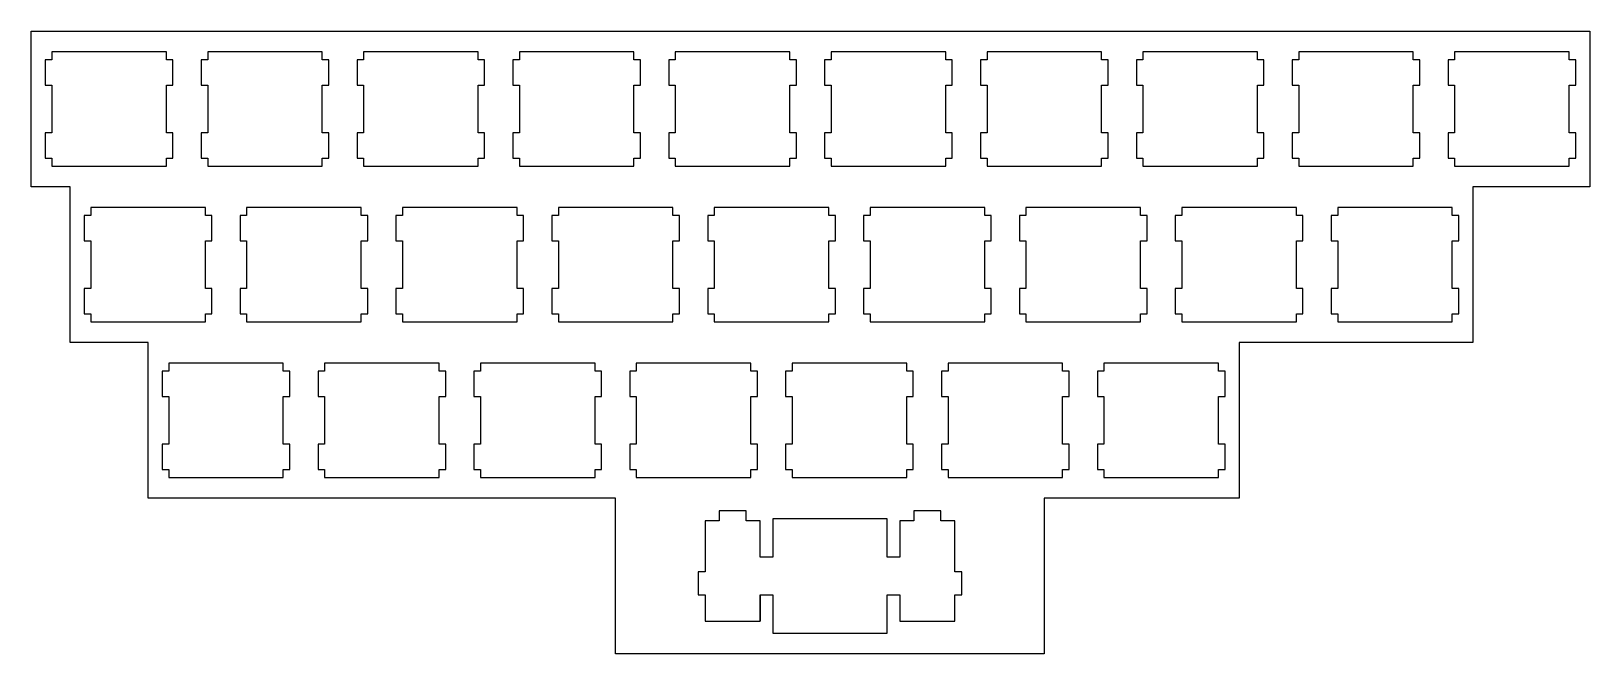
# Model space of a CAD drawing. Header units: millimetres. Extents: x 0 to 191, y 0 to 76.
import ezdxf

# ---------------------------------------------------------------- set-up
doc = ezdxf.new("R2010")
doc.units = ezdxf.units.MM
doc.layers.get('0').update_dxf_attribs({"linetype": 'CONTINUOUS'})

msp = doc.modelspace()

# ---------------------------------------------------------------- linework, layer by layer
for p, q in [((89.2006, 12.0826), (89.2006, 15.3128)), ((106.251, 15.3128), (106.251, 12.0826)), ((90.726, 12.6848), (90.726, 12.0826)), ((104.725, 12.0826), (104.725, 12.6848)), ((113.826, 9.28384), (113.826, 10.28173)), ((89.2006, 7.48273), (89.2006, 4.25273)), ((90.726, 7.48273), (90.726, 6.88329)), ((104.725, 6.88329), (104.725, 7.48273)), ((106.251, 7.48273), (106.251, 4.25273))]:
    msp.add_line(p, q)
for points in [[(0.09508, 76.4575), (190.595, 76.4575), (190.595, 57.4088), (181.0695, 57.4088), (176.307, 57.4088), (176.307, 47.8834), (176.307, 38.3588), (166.782, 38.3588), (147.732, 38.3588), (147.732, 28.8334), (147.732, 19.3086), (138.207, 19.3086), (123.92, 19.3086), (123.92, 13.6977), (123.92, 0.25769), (71.5309, 0.25769), (71.5309, 12.0826), (71.5309, 19.3086), (62.00685, 19.3086), (14.3822, 19.3086), (14.3822, 28.8334), (14.38193, 38.3588), (4.85716, 38.3588), (4.85716, 47.8834), (4.85716, 57.4088), (0.09508, 57.4088)], [(16.6192, 64.0334), (16.6192, 69.8334), (17.4198, 69.8334), (17.4198, 72.9326), (16.6192, 72.9326), (16.6192, 73.9331), (2.61965, 73.9331), (2.61965, 72.9326), (1.81901, 72.9326), (1.81901, 69.8334), (2.61965, 69.8334), (2.61965, 64.0334), (1.81901, 64.0334), (1.81901, 60.9328), (2.61965, 60.9328), (2.61965, 59.9338), (16.6192, 59.9338), (16.6192, 60.9328), (17.4198, 60.9328), (17.4198, 64.0334)], [(35.669, 64.0334), (35.669, 69.8334), (36.4698, 69.8334), (36.4698, 72.9326), (35.669, 72.9326), (35.669, 73.9331), (21.6697, 73.9331), (21.6697, 72.9326), (20.869, 72.9326), (20.869, 69.8334), (21.6697, 69.8334), (21.6697, 64.0334), (20.869, 64.0334), (20.869, 60.9328), (21.6697, 60.9328), (21.6697, 59.9338), (35.669, 59.9338), (35.669, 60.9328), (36.4698, 60.9328), (36.4698, 64.0334)], [(55.5198, 72.9326), (54.719, 72.9326), (54.719, 73.9331), (40.7197, 73.9331), (40.7197, 72.9326), (39.9189, 72.9326), (39.9189, 69.8334), (40.7197, 69.8334), (40.7197, 64.0334), (39.9189, 64.0334), (39.9189, 60.9328), (40.7197, 60.9328), (40.7197, 59.9338), (54.719, 59.9338), (54.719, 60.9328), (55.5198, 60.9328), (55.5198, 64.0334), (54.719, 64.0334), (54.719, 69.8334), (55.5198, 69.8334)], [(59.7697, 72.9326), (58.9689, 72.9326), (58.9689, 69.8334), (59.7697, 69.8334), (59.7697, 64.0334), (58.9689, 64.0334), (58.9689, 60.9328), (59.7697, 60.9328), (59.7697, 59.9338), (73.769, 59.9338), (73.769, 60.9328), (74.5698, 60.9328), (74.5698, 64.0334), (73.769, 64.0334), (73.769, 69.8334), (74.5698, 69.8334), (74.5698, 72.9326), (73.769, 72.9326), (73.769, 73.9331), (59.7697, 73.9331)], [(78.0189, 64.0334), (78.0189, 60.9328), (78.8197, 60.9328), (78.8197, 59.9338), (92.819, 59.9338), (92.819, 60.9328), (93.6184, 60.9328), (93.6184, 64.0334), (92.819, 64.0334), (92.819, 69.8334), (93.6184, 69.8334), (93.6184, 72.9326), (92.819, 72.9326), (92.819, 73.9331), (78.8197, 73.9331), (78.8197, 72.9326), (78.0189, 72.9326), (78.0189, 69.8334), (78.8197, 69.8334), (78.8197, 64.0334)], [(97.0689, 64.0334), (97.0689, 60.9328), (97.8683, 60.9328), (97.8683, 59.9338), (111.869, 59.9338), (111.869, 60.9328), (112.668, 60.9328), (112.668, 64.0334), (111.869, 64.0334), (111.869, 69.8334), (112.668, 69.8334), (112.668, 72.9326), (111.869, 72.9326), (111.869, 73.9331), (97.8683, 73.9331), (97.8683, 72.9326), (97.0689, 72.9326), (97.0689, 69.8334), (97.8683, 69.8334), (97.8683, 64.0334)], [(116.119, 69.8334), (116.918, 69.8334), (116.918, 64.0334), (116.119, 64.0334), (116.119, 60.9328), (116.918, 60.9328), (116.918, 59.9338), (130.919, 59.9338), (130.919, 60.9328), (131.72, 60.9328), (131.72, 64.0334), (130.919, 64.0334), (130.919, 69.8334), (131.72, 69.8334), (131.72, 72.9326), (130.919, 72.9326), (130.919, 73.9331), (116.918, 73.9331), (116.918, 72.9326), (116.119, 72.9326)], [(135.169, 60.9328), (135.97, 60.9328), (135.97, 59.9338), (149.969, 59.9338), (149.969, 60.9328), (150.77, 60.9328), (150.77, 64.0334), (149.969, 64.0334), (149.969, 69.8334), (150.77, 69.8334), (150.77, 72.9326), (149.969, 72.9326), (149.969, 73.9331), (135.97, 73.9331), (135.97, 72.9326), (135.169, 72.9326), (135.169, 69.8334), (135.97, 69.8334), (135.97, 64.0334), (135.169, 64.0334)], [(169.82, 60.9328), (169.82, 64.0334), (169.019, 64.0334), (169.019, 69.8334), (169.82, 69.8334), (169.82, 72.9326), (169.019, 72.9326), (169.019, 73.9331), (155.02, 73.9331), (155.02, 72.9326), (154.219, 72.9326), (154.219, 69.8334), (155.02, 69.8334), (155.02, 64.0334), (154.219, 64.0334), (154.219, 60.9328), (155.02, 60.9328), (155.02, 59.9338), (169.019, 59.9338), (169.019, 60.9328)], [(173.269, 69.8334), (174.07, 69.8334), (174.07, 64.0334), (173.269, 64.0334), (173.269, 60.9328), (174.07, 60.9328), (174.07, 59.9338), (188.069, 59.9338), (188.069, 60.9328), (188.87, 60.9328), (188.87, 64.0334), (188.069, 64.0334), (188.069, 69.8334), (188.87, 69.8334), (188.87, 72.9326), (188.069, 72.9326), (188.069, 73.9331), (174.07, 73.9331), (174.07, 72.9326), (173.269, 72.9326)], [(6.58153, 53.8826), (6.58153, 50.7834), (7.38216, 50.7834), (7.38216, 44.9834), (6.58153, 44.9834), (6.58153, 41.8828), (7.38216, 41.8828), (7.38216, 40.8838), (21.3817, 40.8838), (21.3817, 41.8828), (22.1809, 41.8828), (22.1809, 44.9834), (21.3817, 44.9834), (21.3817, 50.7834), (22.1809, 50.7834), (22.1809, 53.8826), (21.3817, 53.8826), (21.3817, 54.8831), (7.38216, 54.8831), (7.38216, 53.8826)], [(40.4315, 53.8826), (40.4315, 54.8831), (26.4322, 54.8831), (26.4322, 53.8826), (25.6315, 53.8826), (25.6315, 50.7834), (26.4322, 50.7834), (26.4322, 44.9834), (25.6315, 44.9834), (25.6315, 41.8828), (26.4322, 41.8828), (26.4322, 40.8838), (40.4315, 40.8838), (40.4315, 41.8828), (41.2309, 41.8828), (41.2309, 44.9834), (40.4315, 44.9834), (40.4315, 50.7834), (41.2309, 50.7834), (41.2309, 53.8826)], [(45.4822, 54.8831), (45.4822, 53.8826), (44.6814, 53.8826), (44.6814, 50.7834), (45.4822, 50.7834), (45.4822, 44.9834), (44.6814, 44.9834), (44.6814, 41.8828), (45.4822, 41.8828), (45.4822, 40.8838), (59.4815, 40.8838), (59.4815, 41.8828), (60.2809, 41.8828), (60.2809, 44.9834), (59.4815, 44.9834), (59.4815, 50.7834), (60.2809, 50.7834), (60.2809, 53.8826), (59.4815, 53.8826), (59.4815, 54.8831)], [(64.5322, 44.9834), (63.7314, 44.9834), (63.7314, 41.8828), (64.5322, 41.8828), (64.5322, 40.8838), (78.5315, 40.8838), (78.5315, 41.8828), (79.3309, 41.8828), (79.3309, 44.9834), (78.5315, 44.9834), (78.5315, 50.7834), (79.3309, 50.7834), (79.3309, 53.8826), (78.5315, 53.8826), (78.5315, 54.8831), (64.5322, 54.8831), (64.5322, 53.8826), (63.7314, 53.8826), (63.7314, 50.7834), (64.5322, 50.7834)], [(97.5815, 53.8826), (97.5815, 54.8831), (83.5822, 54.8831), (83.5822, 53.8826), (82.7814, 53.8826), (82.7814, 50.7834), (83.5822, 50.7834), (83.5822, 44.9834), (82.7814, 44.9834), (82.7814, 41.8828), (83.5822, 41.8828), (83.5822, 40.8838), (97.5815, 40.8838), (97.5815, 41.8828), (98.3809, 41.8828), (98.3809, 44.9834), (97.5815, 44.9834), (97.5815, 50.7834), (98.3809, 50.7834), (98.3809, 53.8826)], [(117.431, 53.8826), (116.632, 53.8826), (116.632, 54.8831), (102.632, 54.8831), (102.632, 53.8826), (101.831, 53.8826), (101.831, 50.7834), (102.632, 50.7834), (102.632, 44.9834), (101.831, 44.9834), (101.831, 41.8828), (102.632, 41.8828), (102.632, 40.8838), (116.632, 40.8838), (116.632, 41.8828), (117.431, 41.8828), (117.431, 44.9834), (116.632, 44.9834), (116.632, 50.7834), (117.431, 50.7834)], [(120.881, 50.7834), (121.682, 50.7834), (121.682, 44.9834), (120.881, 44.9834), (120.881, 41.8828), (121.682, 41.8828), (121.682, 40.8838), (135.682, 40.8838), (135.682, 41.8828), (136.481, 41.8828), (136.481, 44.9834), (135.682, 44.9834), (135.682, 50.7834), (136.481, 50.7834), (136.481, 53.8826), (135.682, 53.8826), (135.682, 54.8831), (121.682, 54.8831), (121.682, 53.8826), (120.881, 53.8826)], [(155.531, 44.9834), (154.732, 44.9834), (154.732, 50.7834), (155.531, 50.7834), (155.531, 53.8826), (154.732, 53.8826), (154.732, 54.8831), (140.732, 54.8831), (140.732, 53.8826), (139.931, 53.8826), (139.931, 50.7834), (140.732, 50.7834), (140.732, 44.9834), (139.931, 44.9834), (139.931, 41.8828), (140.732, 41.8828), (140.732, 40.8838), (154.732, 40.8838), (154.732, 41.8828), (155.531, 41.8828)], [(174.581, 50.7834), (174.581, 53.8826), (173.782, 53.8826), (173.782, 54.8831), (159.782, 54.8831), (159.782, 53.8826), (158.981, 53.8826), (158.981, 50.7834), (159.782, 50.7834), (159.782, 44.9834), (158.981, 44.9834), (158.981, 41.8828), (159.782, 41.8828), (159.782, 40.8838), (173.782, 40.8838), (173.782, 41.8828), (174.581, 41.8828), (174.581, 44.9834), (173.782, 44.9834), (173.782, 50.7834)], [(16.9072, 21.8336), (30.9066, 21.8336), (30.9066, 22.8327), (31.7059, 22.8327), (31.7059, 25.9333), (30.9066, 25.9333), (30.9066, 31.7335), (31.7059, 31.7335), (31.7059, 34.8327), (30.9066, 34.8327), (30.9066, 35.833), (16.9072, 35.833), (16.9072, 34.8327), (16.1065, 34.8327), (16.1065, 31.7335), (16.9072, 31.7335), (16.9072, 25.9333), (16.1065, 25.9333), (16.1065, 22.8327), (16.9072, 22.8327)], [(50.7559, 22.8327), (50.7559, 25.9333), (49.9565, 25.9333), (49.9565, 31.7335), (50.7559, 31.7335), (50.7559, 34.8327), (49.9565, 34.8327), (49.9565, 35.833), (35.9572, 35.833), (35.9572, 34.8327), (35.1565, 34.8327), (35.1565, 31.7335), (35.9572, 31.7335), (35.9572, 25.9333), (35.1565, 25.9333), (35.1565, 22.8327), (35.9572, 22.8327), (35.9572, 21.8336), (49.9565, 21.8336), (49.9565, 22.8327)], [(55.0072, 35.833), (55.0072, 34.8327), (54.2064, 34.8327), (54.2064, 31.7335), (55.0072, 31.7335), (55.0072, 25.9333), (54.2064, 25.9333), (54.2064, 22.8327), (55.0072, 22.8327), (55.0072, 21.8336), (69.0065, 21.8336), (69.0065, 22.8327), (69.8059, 22.8327), (69.8059, 25.9333), (69.0065, 25.9333), (69.0065, 31.7335), (69.8059, 31.7335), (69.8059, 34.8327), (69.0065, 34.8327), (69.0065, 35.833)], [(88.0565, 22.8327), (88.8559, 22.8327), (88.8559, 25.9333), (88.0565, 25.9333), (88.0565, 31.7335), (88.8559, 31.7335), (88.8559, 34.8327), (88.0565, 34.8327), (88.0565, 35.833), (74.0572, 35.833), (74.0572, 34.8327), (73.2564, 34.8327), (73.2564, 31.7335), (74.0572, 31.7335), (74.0572, 25.9333), (73.2564, 25.9333), (73.2564, 22.8327), (74.0572, 22.8327), (74.0572, 21.8336), (88.0565, 21.8336)], [(93.1072, 21.8336), (107.107, 21.8336), (107.107, 22.8327), (107.906, 22.8327), (107.906, 25.9333), (107.107, 25.9333), (107.107, 31.7335), (107.906, 31.7335), (107.906, 34.8327), (107.107, 34.8327), (107.107, 35.833), (93.1072, 35.833), (93.1072, 34.8327), (92.3064, 34.8327), (92.3064, 31.7335), (93.1072, 31.7335), (93.1072, 25.9333), (92.3064, 25.9333), (92.3064, 22.8327), (93.1072, 22.8327)], [(126.157, 35.833), (112.157, 35.833), (112.157, 34.8327), (111.356, 34.8327), (111.356, 31.7335), (112.157, 31.7335), (112.157, 25.9333), (111.356, 25.9333), (111.356, 22.8327), (112.157, 22.8327), (112.157, 21.8336), (126.157, 21.8336), (126.157, 22.8327), (126.956, 22.8327), (126.956, 25.9333), (126.157, 25.9333), (126.157, 31.7335), (126.956, 31.7335), (126.956, 34.8327), (126.157, 34.8327)], [(130.406, 25.9333), (130.406, 22.8327), (131.207, 22.8327), (131.207, 21.8336), (145.207, 21.8336), (145.207, 22.8327), (146.006, 22.8327), (146.006, 25.9333), (145.207, 25.9333), (145.207, 31.7335), (146.006, 31.7335), (146.006, 34.8327), (145.207, 34.8327), (145.207, 35.833), (131.207, 35.833), (131.207, 34.8327), (130.406, 34.8327), (130.406, 31.7335), (131.207, 31.7335), (131.207, 25.9333)], [(104.725, 7.48273), (106.251, 7.48273), (106.251, 4.25273), (113, 4.25273), (113, 7.48273), (113.826, 7.48273), (113.826, 10.28173), (113, 10.28173), (113, 12.0826), (113, 15.3128), (112.995, 16.5516), (111.275, 16.5516), (111.275, 17.7516), (107.975, 17.7516), (107.975, 16.5516), (106.251, 16.5516), (106.251, 12.0826), (104.725, 12.0826), (104.725, 15.7827), (104.725, 16.7831), (90.726, 16.7831), (90.726, 15.7827), (90.726, 12.0826), (89.2006, 12.0826), (89.2006, 16.5516), (87.4766, 16.5516), (87.4766, 17.7516), (84.1766, 17.7516), (84.1766, 16.5516), (82.4526, 16.5516), (82.4509, 15.3128), (82.4509, 12.0826), (82.4509, 10.28173), (81.6254, 10.28173), (81.6254, 9.28384), (81.6254, 7.48273), (82.4509, 7.48273), (82.4509, 4.25273), (89.2006, 4.25273), (89.2006, 7.48273), (90.726, 7.48273), (90.726, 3.78273), (90.726, 2.78364), (104.725, 2.78364), (104.725, 3.78273)]]:
    msp.add_lwpolyline(points, close=True)

doc.saveas('drawing.dxf')
